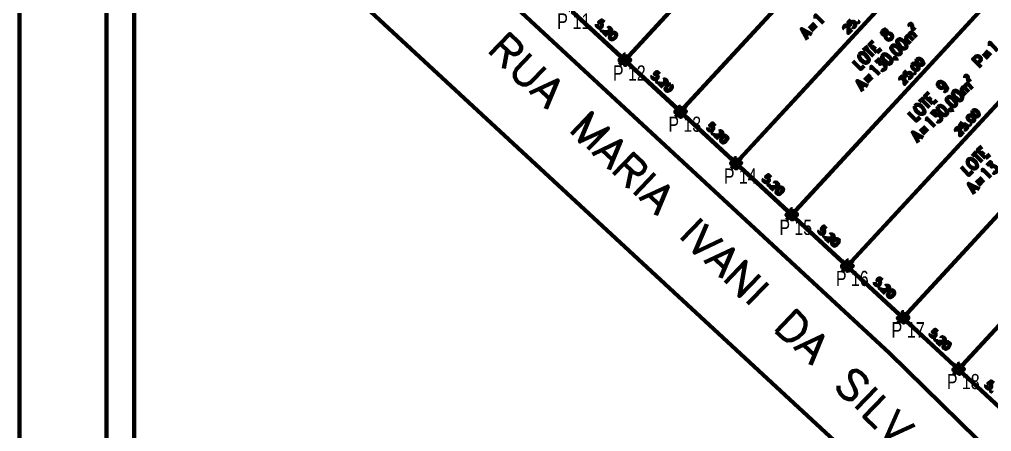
# Model space of a CAD drawing. Header units: inches. Extents: x 1 to 529, y -1 to 335.
# Drawn here: x 1.2 to 189.2, y 114 to 193.7 of the extents above; entities that cross this region are included whole.
import ezdxf

# ---------------------------------------------------------------- set-up
doc = ezdxf.new("R2010")
doc.units = ezdxf.units.IN
for name, color, linetype, lineweight in [('H', 7, 'CONTINUOUS', 100), ('P', 250, 'CONTINUOUS', 100), ('Text', 250, 'CONTINUOUS', 100)]:
    doc.layers.add(name, color=color, linetype=linetype, lineweight=lineweight)
doc.styles.get("Standard").update_dxf_attribs({"font": 'txt', "width": 0.75})

msp = doc.modelspace()

# ---------------------------------------------------------------- hatches: boundary and pattern name
at = {"layer": 'H', "linetype": 'CONTINUOUS'}
for points in [[(118.2, 186.87), (118.47, 184.87), (118.4, 186.87), (118.2, 186.87), (118.47, 184.87), (118.33, 184.87)], [(117.33, 185.67), (119.33, 185.93), (117.27, 185.93), (117.33, 185.67), (119.33, 185.93), (119.33, 185.73)], [(119.33, 185.93), (117.33, 185.67), (119.33, 185.73), (119.33, 185.93), (117.33, 185.67), (117.27, 185.93)], [(128.93, 176.8), (129.2, 174.87), (129.13, 176.87), (128.93, 176.8), (129.2, 174.87), (129, 174.87)], [(128.07, 175.73), (130.07, 176), (128.07, 175.93), (128.07, 175.73), (130.07, 176), (130.07, 175.8)], [(130.07, 176), (128.07, 175.73), (130.07, 175.8), (130.07, 176), (128.07, 175.73), (128.07, 175.93)], [(138.87, 165.73), (140.8, 166), (138.87, 166), (138.87, 165.73), (140.8, 166), (140.8, 165.87)], [(140.8, 166), (138.87, 165.73), (140.8, 165.87), (140.8, 166), (138.87, 165.73), (138.87, 166)], [(139.67, 166.87), (140, 164.93), (139.93, 166.87), (139.67, 166.87), (140, 164.93), (139.73, 164.87)], [(150.53, 157), (150.8, 155.07), (150.73, 157), (150.53, 157), (150.8, 155.07), (150.6, 155.07)], [(149.6, 155.8), (151.6, 156.07), (149.6, 156), (149.6, 155.8), (151.6, 156.07), (151.6, 155.87)], [(151.6, 156.07), (149.6, 155.8), (151.6, 155.87), (151.6, 156.07), (149.6, 155.8), (149.6, 156)], [(161.33, 147.07), (161.6, 145.13), (161.53, 147.07), (161.33, 147.07), (161.6, 145.13), (161.33, 145.07)], [(160.33, 145.8), (162.33, 146.13), (160.33, 146.07), (160.33, 145.8), (162.33, 146.13), (162.4, 145.93)], [(162.33, 146.13), (160.33, 145.8), (162.4, 145.93), (162.33, 146.13), (160.33, 145.8), (160.33, 146.07)], [(171.13, 135.87), (173.13, 136.2), (171.13, 136.07), (171.13, 135.87), (173.13, 136.2), (173.13, 135.93)], [(173.13, 136.2), (171.13, 135.87), (173.13, 135.93), (173.13, 136.2), (171.13, 135.87), (171.13, 136.07)], [(172.07, 137.13), (172.33, 135.13), (172.27, 137.13), (172.07, 137.13), (172.33, 135.13), (172.13, 135.13)], [(181.87, 125.93), (183.87, 126.2), (181.87, 126.07), (181.87, 125.93), (183.87, 126.2), (183.87, 126)], [(183.87, 126.2), (181.87, 125.93), (183.87, 126), (183.87, 126.2), (181.87, 125.93), (181.87, 126.07)], [(182.87, 127.13), (183.13, 125.2), (183.07, 127.2), (182.87, 127.13), (183.13, 125.2), (182.93, 125.2)]]:
    msp.add_hatch(color=252, dxfattribs=at).paths.add_polyline_path(points)

# ---------------------------------------------------------------- linework, layer by layer
at = {"layer": 'P', "color": 252, "linetype": 'CONTINUOUS'}
for points in [[(1.2, 334.87), (474.8, 334.87), (474.8, 0), (1.2, 0), (1.2, 334.87)], [(18.07, 327), (466.93, 327), (466.93, 7.87), (18.07, 7.87), (18.07, 327)], [(23.4, 24.27), (370.13, 24.27), (370.13, 319.27), (23.4, 319.27), (23.4, 24.27)], [(23.47, 264.07), (92.27, 200.67), (169.47, 129.2)], [(170, 101.93), (23.47, 237.47)], [(118.27, 185.73), (166.33, 237.73)], [(128.93, 175.8), (177, 227.73)], [(139.73, 165.8), (187.73, 217.8)], [(150.53, 155.93), (198.6, 207.87)], [(161.33, 146), (209.33, 197.93)], [(107.47, 195.87), (118.4, 185.73)], [(118.4, 186.87), (118.2, 186.87), (118.47, 184.87), (118.4, 186.87)], [(118.2, 186.87), (118.47, 184.87), (118.33, 184.87), (118.2, 186.87)], [(172.13, 136), (220.13, 188)], [(117.27, 185.93), (117.33, 185.67), (119.33, 185.93), (117.27, 185.93)], [(119.33, 185.93), (117.33, 185.67), (117.27, 185.93), (119.33, 185.93)], [(117.33, 185.67), (119.33, 185.93), (119.33, 185.73), (117.33, 185.67)], [(119.33, 185.73), (119.33, 185.93), (117.33, 185.67), (119.33, 185.73)], [(118.2, 185.93), (129.2, 175.8)], [(129.13, 176.87), (128.93, 176.8), (129.2, 174.87), (129.13, 176.87)], [(128.93, 176.8), (129.2, 174.87), (129, 174.87), (128.93, 176.8)], [(182.93, 126.07), (230.93, 178.07)], [(128.07, 175.93), (128.07, 175.73), (130.07, 176), (128.07, 175.93)], [(128.07, 175.73), (130.07, 176), (130.07, 175.8), (128.07, 175.73)], [(130.07, 175.8), (130.07, 176), (128.07, 175.73), (130.07, 175.8)], [(130.07, 176), (128.07, 175.73), (128.07, 175.93), (130.07, 176)], [(128.93, 176), (139.93, 165.8)], [(138.87, 166), (138.87, 165.73), (140.8, 166), (138.87, 166)], [(138.87, 165.73), (140.8, 166), (140.8, 165.87), (138.87, 165.73)], [(140.8, 165.87), (140.8, 166), (138.87, 165.73), (140.8, 165.87)], [(140.8, 166), (138.87, 165.73), (138.87, 166), (140.8, 166)], [(139.93, 166.87), (139.67, 166.87), (140, 164.93), (139.93, 166.87)], [(139.67, 166.87), (140, 164.93), (139.73, 164.87), (139.67, 166.87)], [(139.73, 166), (150.73, 155.87)], [(150.73, 157), (150.53, 157), (150.8, 155.07), (150.73, 157)], [(150.53, 157), (150.8, 155.07), (150.6, 155.07), (150.53, 157)], [(149.6, 156), (149.6, 155.8), (151.6, 156.07), (149.6, 156)], [(149.6, 155.8), (151.6, 156.07), (151.6, 155.87), (149.6, 155.8)], [(151.6, 155.87), (151.6, 156.07), (149.6, 155.8), (151.6, 155.87)], [(151.6, 156.07), (149.6, 155.8), (149.6, 156), (151.6, 156.07)], [(150.47, 156.07), (161.47, 145.87)], [(161.53, 147.07), (161.33, 147.07), (161.6, 145.13), (161.53, 147.07)], [(161.33, 147.07), (161.6, 145.13), (161.33, 145.07), (161.33, 147.07)], [(160.33, 146.07), (160.33, 145.8), (162.33, 146.13), (160.33, 146.07)], [(160.33, 145.8), (162.33, 146.13), (162.4, 145.93), (160.33, 145.8)], [(162.4, 145.93), (162.33, 146.13), (160.33, 145.8), (162.4, 145.93)], [(162.33, 146.13), (160.33, 145.8), (160.33, 146.07), (162.33, 146.13)], [(161.27, 146.07), (172.2, 135.93)], [(171.13, 136.07), (171.13, 135.87), (173.13, 136.2), (171.13, 136.07)], [(171.13, 135.87), (173.13, 136.2), (173.13, 135.93), (171.13, 135.87)], [(173.13, 135.93), (173.13, 136.2), (171.13, 135.87), (173.13, 135.93)], [(173.13, 136.2), (171.13, 135.87), (171.13, 136.07), (173.13, 136.2)], [(172, 136.13), (182.93, 125.93)], [(172.27, 137.13), (172.07, 137.13), (172.33, 135.13), (172.27, 137.13)], [(172.07, 137.13), (172.33, 135.13), (172.13, 135.13), (172.07, 137.13)], [(169.47, 129.2), (264.13, 36.4)], [(181.87, 126.07), (181.87, 125.93), (183.87, 126.2), (181.87, 126.07)], [(181.87, 125.93), (183.87, 126.2), (183.87, 126), (181.87, 125.93)], [(183.87, 126), (183.87, 126.2), (181.87, 125.93), (183.87, 126)], [(183.87, 126.2), (181.87, 125.93), (181.87, 126.07), (183.87, 126.2)], [(182.8, 126.13), (193.73, 116)], [(183.07, 127.2), (182.87, 127.13), (183.13, 125.2), (183.07, 127.2)], [(182.87, 127.13), (183.13, 125.2), (182.93, 125.2), (182.87, 127.13)]]:
    msp.add_lwpolyline(points, dxfattribs=at)
at = {"layer": 'P', "color": 0, "linetype": 'CONTINUOUS'}
for points in [[(340.13, 173), (338.8, 113.07), (273.47, 42.13), (64.47, 235.6), (112.33, 287.4), (244.8, 164.8), (292.67, 216.53), (340.13, 173)], [(118.33, 185.8), (166.13, 237.6)], [(129.07, 175.87), (176.93, 227.67)], [(139.8, 165.87), (187.67, 217.67)], [(150.6, 155.93), (198.4, 207.73)], [(161.33, 146), (209.2, 197.73)], [(155.2, 193.87), (155.2, 194.07), (155.2, 194.47), (156.73, 192.93)], [(114.27, 193.07), (113.8, 193.47), (113.33, 193.13), (113.4, 193.13), (113.6, 193), (113.73, 192.87), (113.87, 192.67), (113.87, 192.47), (113.8, 192.27), (113.67, 192.2), (113.53, 192.07), (113.33, 192.07), (113.13, 192.2), (113, 192.33), (112.87, 192.47), (112.87, 192.6), (112.87, 192.73)], [(115, 191.93), (115.07, 191.93), (115.13, 192), (115.2, 192.07), (115.4, 192), (115.6, 191.8), (115.67, 191.67), (115.67, 191.6), (115.6, 191.4), (115.53, 191.33), (115.4, 191.27), (115.13, 191.2), (114.2, 191.2), (114.87, 190.53)], [(153.6, 189.8), (152.53, 191.8), (154.47, 190.73)], [(153.93, 191.93), (155, 192.93)], [(154.33, 191.47), (155.4, 192.47)], [(160.8, 191.87), (160.73, 191.93), (160.67, 192.07), (160.67, 192.13), (160.73, 192.27), (160.93, 192.47), (161.07, 192.53), (161.2, 192.53), (161.33, 192.47), (161.4, 192.4), (161.47, 192.27), (161.53, 192.07), (161.53, 191.07), (162.2, 191.73)], [(162, 193.6), (161.53, 193.13), (161.93, 192.67), (161.93, 192.8), (162, 192.93), (162.13, 193.13), (162.33, 193.2), (162.53, 193.2), (162.73, 193.13), (162.8, 193), (162.87, 192.87), (162.87, 192.67), (162.87, 192.47), (162.73, 192.27), (162.53, 192.2), (162.4, 192.2), (162.27, 192.27)], [(163.4, 193.27), (163.4, 193.13), (163.47, 193.13), (163.47, 193.27), (163.4, 193.27)], [(173.4, 192.4), (173.4, 192.4), (173.33, 192.53), (173.33, 192.6), (173.33, 192.67), (173.47, 192.8), (173.53, 192.8), (173.67, 192.8), (173.73, 192.8), (173.8, 192.67), (173.87, 192.6), (173.87, 192.4), (174, 191.73), (174.4, 192.2)], [(92.2, 186.87), (96.07, 190.87), (97.8, 189.2), (98.27, 188.47), (98.27, 188.07), (98.07, 187.53), (97.67, 187.13), (97.07, 186.93), (96.73, 186.93), (96, 187.27), (94.2, 189)], [(113.87, 191.67), (113.8, 191.6), (113.8, 191.53), (113.87, 191.6), (113.87, 191.67)], [(116.4, 191.07), (116.27, 191.13), (116, 191.07), (115.73, 190.87), (115.6, 190.73), (115.4, 190.4), (115.4, 190.2), (115.47, 190), (115.6, 189.87), (115.73, 189.8), (116, 189.87), (116.27, 190.07), (116.4, 190.2), (116.6, 190.53), (116.6, 190.73), (116.53, 190.93), (116.4, 191.07)], [(153.27, 190.47), (153.8, 191.07)], [(168.13, 191.4), (168, 191.13), (168.13, 190.87), (168.27, 190.73), (168.47, 190.73), (168.67, 190.73), (168.93, 190.87), (169.2, 191), (169.47, 190.93), (169.67, 190.87), (169.93, 190.67), (170, 190.47), (170, 190.33), (169.93, 190.07), (169.67, 189.87), (169.4, 189.73), (169.27, 189.73), (169.07, 189.87), (168.87, 190.07), (168.73, 190.27), (168.73, 190.53), (168.87, 190.73), (169, 191.07), (169.07, 191.27), (168.93, 191.47), (168.8, 191.6), (168.6, 191.73), (168.4, 191.6), (168.13, 191.4)], [(172.47, 190), (173.53, 189)], [(172.8, 189.67), (172.73, 190.13), (172.8, 190.33), (172.93, 190.47), (173.13, 190.53), (173.4, 190.4), (174.13, 189.67)], [(173.4, 190.4), (173.33, 190.73), (173.4, 190.93), (173.6, 191.13), (173.73, 191.13), (174, 191), (174.73, 190.27)], [(164.4, 187.67), (165.27, 188.47)], [(164.87, 188.13), (166.4, 186.6)], [(167.07, 187.27), (165.6, 188.8), (166.33, 189.53)], [(166.33, 188.07), (166.73, 188.53)], [(169.93, 188.47), (169.8, 188.2), (169.93, 187.87), (170.27, 187.47), (170.4, 187.27), (170.87, 186.93), (171.2, 186.87), (171.47, 186.93), (171.6, 187.07), (171.67, 187.27), (171.6, 187.6), (171.27, 188.07), (171.07, 188.33), (170.6, 188.6), (170.27, 188.67), (170.07, 188.6), (169.93, 188.47)], [(171.13, 189.67), (170.93, 189.4), (171.13, 189.07), (171.4, 188.67), (171.6, 188.4), (172, 188.13), (172.33, 188), (172.6, 188.13), (172.73, 188.2), (172.8, 188.47), (172.73, 188.8), (172.47, 189.2), (172.2, 189.47), (171.8, 189.73), (171.47, 189.87), (171.2, 189.73), (171.13, 189.67)], [(188.87, 188.6), (188.93, 188.8), (188.87, 189.2), (190.4, 187.6)], [(95.53, 187.67), (94.87, 184.2)], [(100.13, 186.93), (97.33, 184.07), (97, 183.33), (97, 182.53), (97.4, 181.8), (97.73, 181.47), (98.53, 181.07), (99.27, 181.07), (100.07, 181.47), (102.87, 184.4)], [(117.27, 184.87), (119.33, 186.8)], [(117.27, 186.8), (119.33, 184.87)], [(119, 185.8), (119, 186.13), (118.8, 186.33), (118.6, 186.47), (118.33, 186.53), (118.07, 186.47), (117.87, 186.33), (117.67, 186.13), (117.6, 185.8), (117.67, 185.53), (117.87, 185.33), (118.07, 185.2), (118.33, 185.13), (118.6, 185.2), (118.8, 185.33), (119, 185.53), (119, 185.8)], [(163.6, 186.87), (163.6, 186.67), (163.6, 186.4), (163.73, 186.27), (163.87, 185.93), (164.27, 185.6), (164.53, 185.4), (164.73, 185.33), (164.93, 185.27), (165.13, 185.33), (165.4, 185.6), (165.47, 185.73), (165.47, 186.07), (165.33, 186.27), (165.13, 186.53), (164.8, 186.87), (164.53, 187.07), (164.33, 187.13), (164.07, 187.13), (163.87, 187.13), (163.6, 186.87)], [(167.07, 187.27), (167.87, 188)], [(168.2, 186.73), (168.07, 186.47), (168.2, 186.13), (168.47, 185.73), (168.73, 185.53), (169.13, 185.2), (169.47, 185.07), (169.73, 185.2), (169.8, 185.33), (169.93, 185.6), (169.8, 185.93), (169.53, 186.33), (169.27, 186.53), (168.87, 186.87), (168.53, 186.93), (168.27, 186.87), (168.2, 186.73)], [(170.6, 186.27), (170.6, 186.13), (170.47, 186.13), (170.47, 186.27), (170.6, 186.27), (170.8, 186.07), (170.87, 185.93), (170.87, 185.73)], [(172.27, 136.2), (219.93, 187.8)], [(187.2, 184.47), (185.67, 186), (186.2, 186.53), (186.47, 186.6), (186.6, 186.6), (186.8, 186.53), (187.07, 186.27), (187.13, 186.07), (187.13, 185.93), (187.07, 185.73), (186.53, 185.2)], [(187.6, 186.6), (188.6, 187.6)], [(188.07, 186.13), (189.07, 187.2)], [(162.4, 185.6), (163.93, 184.07), (164.6, 184.73)], [(166, 183.93), (166, 184.13), (166, 184.53), (167.53, 183)], [(166.8, 185.33), (167.4, 185.93), (167.67, 185.07), (167.87, 185.2), (168, 185.2), (168.13, 185.2), (168.4, 185.07), (168.53, 184.93), (168.73, 184.67), (168.73, 184.4), (168.67, 184.13), (168.47, 184), (168.2, 183.87), (168.07, 183.87), (167.87, 184)], [(173.87, 184.87), (173.87, 184.73), (173.87, 184.53), (174.07, 184.2), (174.2, 184.07), (174.53, 183.87), (174.73, 183.87), (174.93, 184), (175.07, 184.07), (175.13, 184.27), (175.07, 184.53), (174.87, 184.73), (174.73, 184.87), (174.4, 185.07), (174.2, 185.13), (174, 185.07), (173.87, 184.87)], [(174.8, 185.93), (174.73, 185.73), (174.8, 185.47), (175, 185.2), (175.13, 185.07), (175.4, 184.87), (175.67, 184.87), (175.87, 184.93), (175.93, 185.07), (176.07, 185.2), (175.93, 185.47), (175.73, 185.73), (175.6, 185.93), (175.33, 186.07), (175.07, 186.07), (174.87, 186), (174.8, 185.93)], [(125, 183.07), (124.53, 183.53), (124.07, 183.13), (124.13, 183.13), (124.33, 183), (124.47, 182.93), (124.6, 182.73), (124.67, 182.53), (124.53, 182.33), (124.47, 182.27), (124.27, 182.13), (124.07, 182.13), (123.87, 182.2), (123.73, 182.33), (123.6, 182.53), (123.6, 182.67), (123.67, 182.8)], [(164.67, 181.93), (165.73, 183)], [(165.13, 181.47), (166.13, 182.53)], [(171.6, 182), (171.6, 182), (171.53, 182.13), (171.53, 182.27), (171.6, 182.4), (171.8, 182.6), (171.93, 182.67), (172, 182.67), (172.13, 182.6), (172.27, 182.53), (172.33, 182.4), (172.33, 182.13), (172.4, 181.2), (173, 181.87)], [(172.8, 183.73), (172.33, 183.27), (172.73, 182.8), (172.73, 182.87), (172.8, 183.07), (173, 183.2), (173.2, 183.33), (173.33, 183.33), (173.53, 183.27), (173.67, 183.2), (173.73, 183), (173.73, 182.8), (173.67, 182.6), (173.53, 182.47), (173.33, 182.33), (173.27, 182.33), (173.13, 182.33)], [(174.2, 183.33), (174.2, 183.27), (174.33, 183.27), (174.33, 183.33), (174.2, 183.33)], [(184.13, 182.4), (184.13, 182.47), (184.13, 182.53), (184.13, 182.67), (184.13, 182.73), (184.2, 182.8), (184.33, 182.8), (184.4, 182.8), (184.47, 182.8), (184.53, 182.73), (184.6, 182.67), (184.67, 182.47), (184.73, 181.8), (185.13, 182.2)], [(99.93, 179.4), (105.33, 181.93), (103, 176.4)], [(124.67, 181.67), (124.53, 181.67), (124.53, 181.6), (124.67, 181.6), (124.67, 181.67)], [(125.73, 182), (125.8, 182), (125.93, 182.07), (126, 182.07), (126.2, 182), (126.4, 181.8), (126.4, 181.67), (126.4, 181.6), (126.4, 181.47), (126.27, 181.33), (126.13, 181.27), (125.87, 181.27), (125, 181.2), (125.67, 180.6)], [(127.2, 181.07), (127, 181.13), (126.73, 181.13), (126.47, 180.93), (126.4, 180.8), (126.2, 180.4), (126.13, 180.2), (126.2, 180.07), (126.33, 179.93), (126.53, 179.87), (126.73, 179.93), (127.07, 180.07), (127.2, 180.27), (127.4, 180.53), (127.4, 180.8), (127.27, 180.93), (127.2, 181.07)], [(164.33, 179.8), (163.27, 181.8), (165.27, 180.8)], [(164, 180.53), (164.6, 181.13)], [(179.87, 181.4), (180, 181.13), (180.07, 180.87), (180, 180.6), (179.93, 180.53), (179.67, 180.4), (179.4, 180.47), (179.13, 180.6), (179.07, 180.73), (178.87, 180.93), (178.87, 181.27), (179, 181.47), (179, 181.53), (179.27, 181.6), (179.53, 181.6), (179.87, 181.4), (180.27, 181), (180.53, 180.6), (180.67, 180.27), (180.53, 180), (180.47, 179.93), (180.2, 179.8), (180, 179.93)], [(183.53, 179.73), (183.47, 180.13), (183.53, 180.33), (183.67, 180.53), (183.87, 180.6), (184.13, 180.4), (184.87, 179.67)], [(184.13, 180.4), (184.13, 180.8), (184.13, 180.93), (184.33, 181.13), (184.53, 181.2), (184.8, 181.07), (185.53, 180.27)], [(101.8, 180.2), (103.73, 178.33)], [(177.87, 177.33), (176.33, 178.87), (177.13, 179.6)], [(180.67, 178.53), (180.53, 178.27), (180.67, 177.93), (181, 177.53), (181.2, 177.27), (181.6, 177), (181.93, 176.87), (182.2, 177), (182.33, 177.13), (182.4, 177.33), (182.33, 177.67), (182, 178.07), (181.8, 178.33), (181.4, 178.6), (181.07, 178.73), (180.8, 178.6), (180.67, 178.53)], [(181.87, 179.67), (181.73, 179.4), (181.87, 179.07), (182.13, 178.67), (182.4, 178.47), (182.8, 178.13), (183.13, 178), (183.4, 178.13), (183.47, 178.27), (183.6, 178.53), (183.47, 178.87), (183.2, 179.27), (182.93, 179.47), (182.53, 179.8), (182.2, 179.93), (181.93, 179.8), (181.87, 179.67)], [(183.27, 180.07), (184.27, 179.07)], [(128.07, 174.87), (130.07, 176.87)], [(128.07, 176.87), (130.07, 174.87)], [(174.4, 176.93), (174.4, 176.73), (174.4, 176.47), (174.53, 176.33), (174.67, 176), (175.07, 175.6), (175.27, 175.47), (175.53, 175.4), (175.73, 175.4), (175.93, 175.4), (176.2, 175.6), (176.27, 175.8), (176.2, 176.13), (176.07, 176.33), (175.93, 176.6), (175.6, 176.93), (175.33, 177.13), (175.07, 177.2), (174.87, 177.2), (174.67, 177.2), (174.4, 176.93)], [(175.2, 177.73), (176.07, 178.53)], [(175.67, 178.2), (177.2, 176.67)], [(177.07, 178.13), (177.53, 178.6)], [(177.87, 177.33), (178.67, 178.07)], [(178.93, 176.8), (178.8, 176.47), (178.93, 176.13), (179.2, 175.8), (179.47, 175.53), (179.87, 175.27), (180.2, 175.13), (180.47, 175.27), (180.53, 175.33), (180.67, 175.6), (180.53, 175.93), (180.27, 176.33), (180, 176.6), (179.67, 176.87), (179.33, 177), (179, 176.87), (178.93, 176.8)], [(182.87, 126.07), (230.73, 177.87)], [(108, 171.53), (111.93, 175.6), (109.6, 170.07), (115.07, 172.6), (111.13, 168.6)], [(129.8, 175.87), (129.73, 176.2), (129.6, 176.4), (129.33, 176.53), (129.07, 176.6), (128.8, 176.53), (128.6, 176.4), (128.47, 176.2), (128.4, 175.87), (128.47, 175.6), (128.6, 175.4), (128.8, 175.27), (129.07, 175.2), (129.33, 175.27), (129.6, 175.4), (129.73, 175.6), (129.8, 175.87)], [(173.13, 175.67), (174.67, 174.13), (175.4, 174.8)], [(177.53, 175.33), (178.13, 176), (178.4, 175.07), (178.6, 175.27), (178.8, 175.27), (178.87, 175.27), (179.2, 175.13), (179.33, 174.93), (179.47, 174.67), (179.53, 174.4), (179.4, 174.2), (179.2, 174), (179, 173.93), (178.8, 173.93), (178.67, 174)], [(181.4, 176.33), (181.4, 176.13), (181.27, 176.13), (181.2, 176.33), (181.4, 176.33), (181.53, 176.13), (181.6, 176), (181.6, 175.8)], [(184.67, 174.93), (184.6, 174.8), (184.67, 174.53), (184.8, 174.27), (185, 174.13), (185.33, 173.93), (185.53, 173.93), (185.67, 174), (185.8, 174.07), (185.87, 174.27), (185.87, 174.53), (185.67, 174.8), (185.53, 174.93), (185.2, 175.13), (185, 175.13), (184.8, 175.07), (184.67, 174.93)], [(185.6, 176), (185.53, 175.8), (185.53, 175.53), (185.73, 175.27), (185.87, 175.13), (186.2, 174.93), (186.4, 174.93), (186.6, 175), (186.73, 175.13), (186.8, 175.27), (186.73, 175.53), (186.53, 175.8), (186.4, 175.93), (186.13, 176.13), (185.87, 176.13), (185.67, 176.07), (185.6, 176)], [(135.8, 173.07), (135.27, 173.6), (134.8, 173.2), (134.93, 173.2), (135.13, 173.07), (135.27, 172.93), (135.4, 172.73), (135.4, 172.53), (135.27, 172.4), (135.2, 172.27), (135, 172.2), (134.8, 172.2), (134.6, 172.27), (134.47, 172.4), (134.4, 172.53), (134.4, 172.67), (134.4, 172.8)], [(175.4, 172), (176.47, 173)], [(176.73, 173.93), (176.8, 174.13), (176.73, 174.53), (178.27, 173)], [(183.6, 173.8), (183.13, 173.27), (183.53, 172.87), (183.53, 172.93), (183.6, 173.13), (183.73, 173.27), (183.93, 173.4), (184.13, 173.4), (184.33, 173.27), (184.4, 173.2), (184.47, 173.07), (184.53, 172.87), (184.47, 172.67), (184.33, 172.47), (184.13, 172.4), (184, 172.4), (183.87, 172.4)], [(185, 173.4), (185, 173.33), (185.07, 173.33), (185.07, 173.4), (185, 173.4)], [(135.4, 171.67), (135.27, 171.67), (135.27, 171.6), (135.4, 171.6), (135.4, 171.67)], [(136.47, 172), (136.53, 172), (136.67, 172.07), (136.8, 172.07), (136.93, 172.07), (137.13, 171.87), (137.2, 171.73), (137.2, 171.67), (137.13, 171.53), (137, 171.4), (136.87, 171.33), (136.67, 171.27), (135.73, 171.27), (136.4, 170.6)], [(137.93, 171.13), (137.73, 171.2), (137.53, 171.13), (137.27, 170.93), (137.13, 170.8), (136.93, 170.47), (136.87, 170.27), (137, 170.07), (137.07, 170), (137.27, 169.87), (137.53, 169.93), (137.8, 170.13), (137.93, 170.33), (138.13, 170.6), (138.13, 170.8), (138, 171), (137.93, 171.13)], [(175.07, 169.87), (174, 171.87), (176, 170.8)], [(174.73, 170.53), (175.33, 171.13)], [(175.87, 171.53), (176.93, 172.53)], [(182.4, 172), (182.4, 172.07), (182.33, 172.2), (182.33, 172.33), (182.33, 172.47), (182.53, 172.67), (182.67, 172.73), (182.8, 172.73), (182.93, 172.67), (183, 172.53), (183.07, 172.4), (183.13, 172.2), (183.13, 171.27), (183.8, 171.93)], [(112.07, 167.6), (117.53, 170.2), (115.2, 164.67)], [(113.93, 168.4), (115.93, 166.53)], [(116.13, 163.73), (120, 167.73), (121.73, 166.07), (122.2, 165.33), (122.2, 165), (122, 164.4), (121.6, 164), (121.07, 163.8), (120.73, 163.8), (119.93, 164.13), (118.13, 165.87)], [(185.47, 167.27), (186.27, 168.07)], [(185.87, 167.67), (187.4, 166.13)], [(188.07, 166.87), (186.53, 168.4), (187.33, 169.13)], [(187.27, 167.6), (187.73, 168.07)], [(188.07, 166.87), (188.87, 167.6)], [(138.87, 164.87), (140.8, 166.87)], [(138.87, 166.87), (140.8, 164.87)], [(140.53, 165.93), (140.47, 166.2), (140.33, 166.4), (140.13, 166.53), (139.8, 166.6), (139.53, 166.53), (139.33, 166.4), (139.2, 166.2), (139.13, 165.93), (139.2, 165.67), (139.33, 165.4), (139.53, 165.27), (139.8, 165.2), (140.13, 165.27), (140.33, 165.4), (140.47, 165.67), (140.53, 165.93)], [(184.67, 166.4), (184.6, 166.27), (184.67, 166), (184.67, 165.8), (184.87, 165.53), (185.2, 165.13), (185.53, 165), (185.67, 164.87), (186, 164.87), (186.2, 164.93), (186.4, 165.13), (186.47, 165.33), (186.4, 165.6), (186.33, 165.8), (186.2, 166.07), (185.8, 166.4), (185.53, 166.6), (185.33, 166.73), (185.07, 166.73), (184.87, 166.67), (184.67, 166.4)], [(188.33, 165.47), (189, 166.13), (189.27, 165.2), (189.4, 165.33), (189.6, 165.4), (189.73, 165.33), (190, 165.2), (190.13, 165.07), (190.33, 164.8), (190.33, 164.53), (190.27, 164.33), (190.07, 164.13), (189.8, 164), (189.67, 164), (189.47, 164.13)], [(119.53, 164.53), (118.8, 161.07)], [(124.13, 163.87), (120.2, 159.8)], [(146.53, 163.13), (146.07, 163.6), (145.6, 163.2), (145.67, 163.2), (145.87, 163.13), (146.07, 162.93), (146.13, 162.8), (146.13, 162.6), (146.07, 162.4), (145.93, 162.33), (145.73, 162.2), (145.6, 162.2), (145.4, 162.27), (145.2, 162.4), (145.13, 162.6), (145.13, 162.73), (145.2, 162.87)], [(183.33, 165.2), (184.87, 163.6), (185.6, 164.33)], [(187.53, 164.07), (187.6, 164.27), (187.53, 164.67), (189.07, 163.13)], [(146.13, 161.73), (146.07, 161.73), (146.07, 161.67), (146.2, 161.67), (146.13, 161.73)], [(147.27, 162.07), (147.27, 162.07), (147.47, 162.13), (147.53, 162.13), (147.67, 162.07), (147.87, 161.93), (147.93, 161.73), (147.93, 161.67), (147.87, 161.53), (147.8, 161.4), (147.6, 161.4), (147.47, 161.33), (146.47, 161.27), (147.13, 160.67)], [(185.93, 160), (184.8, 161.93), (186.87, 160.87)], [(186.27, 162.07), (187.33, 163.13)], [(186.73, 161.6), (187.73, 162.67)], [(121.13, 158.87), (126.6, 161.4), (124.27, 155.87)], [(148.67, 161.13), (148.47, 161.2), (148.27, 161.2), (148, 160.93), (147.87, 160.8), (147.67, 160.53), (147.6, 160.27), (147.73, 160.07), (147.87, 160), (148.07, 159.93), (148.27, 160), (148.53, 160.2), (148.67, 160.33), (148.87, 160.6), (148.93, 160.87), (148.8, 161.07), (148.67, 161.13)], [(185.6, 160.67), (186.2, 161.2)], [(123.07, 159.67), (125, 157.8)], [(149.6, 154.93), (151.6, 156.93)], [(149.6, 156.93), (151.6, 154.93)], [(151.33, 156), (151.27, 156.27), (151.13, 156.47), (150.93, 156.6), (150.6, 156.67), (150.33, 156.6), (150.13, 156.47), (150, 156.27), (149.93, 156), (150, 155.73), (150.13, 155.47), (150.33, 155.33), (150.6, 155.27), (150.93, 155.33), (151.13, 155.47), (151.27, 155.73), (151.33, 156)], [(133.2, 155.07), (129.27, 151)], [(134.13, 154.13), (131.8, 148.6), (137.2, 151.13)], [(157.27, 153.2), (156.8, 153.67), (156.4, 153.2), (156.47, 153.27), (156.67, 153.2), (156.8, 153), (156.87, 152.8), (156.87, 152.67), (156.8, 152.47), (156.73, 152.33), (156.53, 152.27), (156.33, 152.27), (156.13, 152.33), (156, 152.47), (155.87, 152.67), (155.87, 152.73), (155.93, 152.87)], [(156.93, 151.8), (156.87, 151.8), (156.87, 151.67), (156.93, 151.67), (156.93, 151.8)], [(158, 152.07), (158.07, 152.13), (158.2, 152.13), (158.27, 152.13), (158.4, 152.13), (158.6, 152), (158.67, 151.8), (158.67, 151.73), (158.6, 151.6), (158.6, 151.47), (158.4, 151.47), (158.2, 151.33), (157.2, 151.33), (157.93, 150.67)], [(159.47, 151.13), (159.27, 151.27), (159.07, 151.2), (158.8, 151), (158.6, 150.87), (158.4, 150.6), (158.4, 150.33), (158.53, 150.13), (158.6, 150.07), (158.8, 149.93), (159.07, 150), (159.27, 150.27), (159.47, 150.4), (159.6, 150.67), (159.67, 150.93), (159.6, 151.13), (159.47, 151.13)], [(133.73, 146.73), (139.2, 149.27), (136.8, 143.73)], [(135.6, 147.53), (137.53, 145.67)], [(137.73, 142.8), (141.67, 146.87), (140.47, 140.2), (144.4, 144.27)], [(160.33, 144.93), (162.4, 147)], [(160.33, 147), (162.4, 144.93)], [(162.07, 146), (162, 146.27), (161.87, 146.47), (161.67, 146.6), (161.4, 146.67), (161.13, 146.6), (160.87, 146.47), (160.73, 146.27), (160.67, 146), (160.73, 145.73), (160.87, 145.47), (161.13, 145.33), (161.4, 145.27), (161.67, 145.33), (161.87, 145.47), (162, 145.73), (162.07, 146)], [(168.07, 143.2), (167.53, 143.67), (167.13, 143.27), (167.2, 143.27), (167.4, 143.2), (167.53, 143.07), (167.67, 142.87), (167.67, 142.73), (167.53, 142.47), (167.47, 142.4), (167.27, 142.27), (167.13, 142.27), (166.87, 142.4), (166.73, 142.53), (166.67, 142.73), (166.67, 142.8), (166.67, 142.93)], [(145.93, 142.73), (142, 138.73)], [(167.67, 141.87), (167.6, 141.87), (167.6, 141.73), (167.67, 141.73), (167.67, 141.87)], [(168.73, 142.13), (168.8, 142.2), (168.93, 142.2), (169.07, 142.2), (169.2, 142.2), (169.4, 142), (169.4, 141.87), (169.4, 141.73), (169.4, 141.6), (169.33, 141.53), (169.2, 141.47), (168.93, 141.4), (168, 141.33), (168.67, 140.73)], [(170.27, 141.2), (170.07, 141.33), (169.8, 141.27), (169.53, 141), (169.4, 140.87), (169.2, 140.6), (169.2, 140.33), (169.27, 140.13), (169.4, 140.07), (169.6, 140), (169.8, 140.07), (170.07, 140.27), (170.2, 140.4), (170.4, 140.67), (170.4, 140.93), (170.33, 141.13), (170.27, 141.2)], [(147.6, 133.27), (151.53, 137.4), (152.87, 136), (153.27, 135.33), (153.27, 134.53), (153.13, 134), (152.8, 133.2), (151.8, 132.27), (151.07, 131.87), (150.53, 131.67), (149.73, 131.6), (149, 132), (147.6, 133.27)], [(171.13, 135), (173.13, 137)], [(171.13, 137), (173.13, 135)], [(172.8, 136.07), (172.8, 136.33), (172.6, 136.53), (172.4, 136.67), (172.13, 136.73), (171.87, 136.67), (171.67, 136.53), (171.47, 136.33), (171.47, 136.07), (171.47, 135.8), (171.67, 135.53), (171.87, 135.4), (172.13, 135.33), (172.4, 135.4), (172.6, 135.53), (172.8, 135.8), (172.8, 136.07)], [(178.8, 133.27), (178.33, 133.73), (177.87, 133.27), (178, 133.27), (178.13, 133.27), (178.33, 133.13), (178.4, 132.93), (178.4, 132.73), (178.33, 132.53), (178.2, 132.4), (178.07, 132.33), (177.87, 132.33), (177.67, 132.4), (177.53, 132.53), (177.4, 132.73), (177.4, 132.8), (177.47, 132.93)], [(151.07, 129.93), (156.53, 132.53), (154.2, 126.93)], [(178.47, 131.87), (178.33, 131.87), (178.33, 131.73), (178.47, 131.73), (178.47, 131.87)], [(179.53, 132.13), (179.53, 132.2), (179.67, 132.27), (179.8, 132.27), (179.93, 132.2), (180.13, 132.07), (180.2, 131.93), (180.2, 131.8), (180.2, 131.67), (180.07, 131.6), (179.93, 131.47), (179.67, 131.4), (178.73, 131.4), (179.47, 130.73)], [(152.93, 130.73), (154.93, 128.87)], [(181, 131.2), (180.8, 131.33), (180.53, 131.27), (180.27, 131.07), (180.13, 130.93), (180, 130.67), (179.93, 130.4), (180, 130.2), (180.13, 130.13), (180.33, 130), (180.53, 130.07), (180.87, 130.27), (181, 130.47), (181.13, 130.73), (181.2, 131), (181.07, 131.13), (181, 131.2)], [(181.87, 125.07), (183.87, 127.07)], [(181.87, 127.07), (183.87, 125.07)], [(183.6, 126.07), (183.53, 126.33), (183.4, 126.53), (183.13, 126.73), (182.87, 126.8), (182.6, 126.73), (182.4, 126.53), (182.27, 126.33), (182.2, 126.07), (182.27, 125.8), (182.4, 125.6), (182.6, 125.4), (182.87, 125.4), (183.13, 125.4), (183.4, 125.6), (183.53, 125.8), (183.6, 126.07)], [(165.07, 123.2), (165.07, 123.93), (164.67, 124.67), (163.93, 125.4), (163.13, 125.8), (162.4, 125.73), (162, 125.4), (161.87, 124.8), (161.87, 124.4), (162, 123.87), (162.8, 122.33), (163, 121.8), (163.07, 121.4), (162.87, 120.87), (162.27, 120.27), (161.53, 120.27), (160.73, 120.6), (160, 121.33), (159.6, 122.13), (159.6, 122.87)], [(167, 122.47), (163.07, 118.4)], [(189.6, 123.33), (189.13, 123.73), (188.6, 123.33), (188.73, 123.33), (188.93, 123.27), (189.07, 123.13), (189.13, 122.93), (189.13, 122.73), (189.13, 122.53), (189, 122.47), (188.8, 122.33), (188.6, 122.33), (188.4, 122.47), (188.27, 122.6), (188.2, 122.8), (188.13, 122.87), (188.2, 123)], [(168.53, 120.93), (164.6, 116.87), (166.93, 114.6)], [(189.2, 121.93), (189.13, 121.93), (189.13, 121.8), (189.2, 121.8), (189.2, 121.93)], [(171.27, 118.33), (168.87, 112.8), (174.33, 115.33)]]:
    msp.add_lwpolyline(points, dxfattribs=at)

# ---------------------------------------------------------------- texts
at = {"layer": 'Text', "color": 0, "linetype": 'CONTINUOUS', "width": 12.6, "attachment_point": 4}
for s, insert, char_height in [('{\\fHelvetica|b0|i0|c1|p15;P 11}', (105.2, 193.33), 3), ('{\\fHelvetica|b0|i0|c1|p15;P 12}', (116, 183.33), 2.9333), ('{\\fHelvetica|b0|i0|c1|p15;P 13}', (126.73, 173.4), 2.9333), ('{\\fHelvetica|b0|i0|c1|p15;P 14}', (137.47, 163.4), 2.9333), ('{\\fHelvetica|b0|i0|c1|p15;P 15}', (148.2, 153.47), 2.9333), ('{\\fHelvetica|b0|i0|c1|p15;P 16}', (159.13, 143.6), 2.9333), ('{\\fHelvetica|b0|i0|c1|p15;P 17}', (169.87, 133.67), 3), ('{\\fHelvetica|b0|i0|c1|p15;P 18}', (180.6, 123.67), 2.9333)]:
    msp.add_mtext(s, dxfattribs=dict(at, insert=insert, char_height=char_height))

doc.saveas('drawing.dxf')
